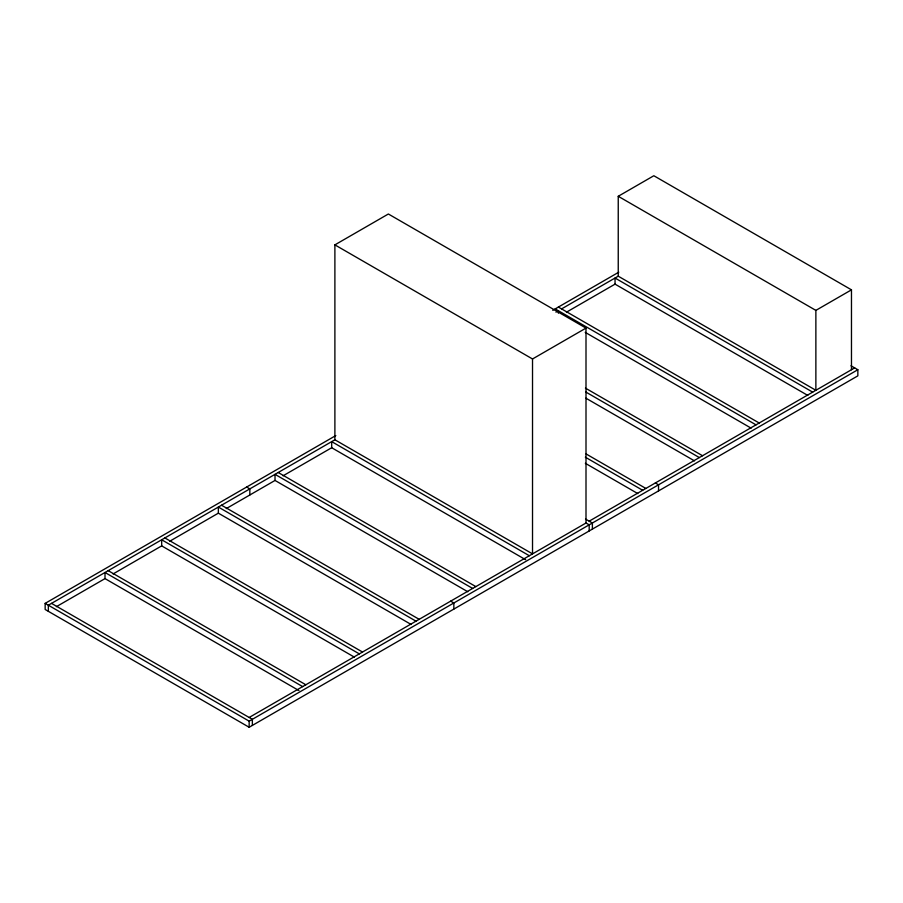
<?xml version="1.0" encoding="UTF-8"?>
<svg xmlns="http://www.w3.org/2000/svg" width="903" height="903" viewBox="0 0 903 903"><rect width="100%" height="100%" fill="white"/><g stroke="black" fill="none" stroke-linecap="round" stroke-linejoin="round"><path stroke-width="1.35" d="M48.344 611.32L48.344 605.213L334.889 439.784L334.889 244.871L388.369 214L586.002 328.094L586.002 523.006L249.16 717.479M618.239 196.29L815.872 310.384L815.872 390.288L618.239 276.183L618.239 196.29L653.84 175.735L851.473 289.84L851.473 369.733M850.998 365.783L857.85 369.733L857.85 375.851L249.16 727.265L45.15 609.48L45.15 603.373L335.826 435.551M552.749 310.316L618.792 272.187M555.943 312.156L558.381 310.745L558.381 313.194M561.564 308.905L618.239 276.183M56.392 606.669L105.008 578.609L298.983 690.592M113.067 573.958L161.682 545.886L354.439 657.17M169.73 541.236L218.357 513.164L411.102 624.447M226.258 508.603L275.02 480.452L467.777 591.736M283.079 475.802L331.694 447.73L525.67 559.725M566.429 312.201L615.045 284.14L807.801 395.424M334.889 244.871L532.522 358.976L586.002 328.094M815.872 310.384L851.473 289.84M589.185 521.166L854.656 367.893M45.15 603.373L249.16 721.158L857.85 369.733M812.677 392.128L615.045 278.034L615.045 284.14M558.381 307.065L759.197 423.01M555.187 308.905L756.014 424.85M585.212 332.349L751.127 428.146M585.415 388.109L702.534 455.733M585.889 392.071L699.34 457.573M585.889 398.178L694.463 460.857M655.352 482.97L658.535 484.809L658.535 490.916M586.081 453.938L645.859 488.444M585.336 457.189L642.665 490.284M585.336 463.295L637.789 493.58M585.528 519.056L592.379 523.006L592.379 529.113M586.002 523.006L589.185 524.846L589.185 530.953M334.889 439.784L532.522 553.878L532.522 358.976M529.327 555.729L331.694 441.623L331.694 447.73M278.214 472.495L475.847 586.6M472.653 588.44L275.02 474.346L275.02 480.452M450.665 601.138L453.848 602.99L453.848 609.096M246.643 487.044L249.838 488.884L249.838 494.991M221.54 505.217L419.173 619.323M415.99 621.162L218.357 507.057L218.357 513.164M164.877 537.94L362.509 652.034M359.315 653.885L161.682 539.78L161.682 545.886M108.202 570.651L305.835 684.756M302.64 686.596L105.008 572.491L105.008 578.609M51.527 603.373L252.355 719.319L252.355 725.425M249.16 721.158L249.16 727.265"/></g></svg>
